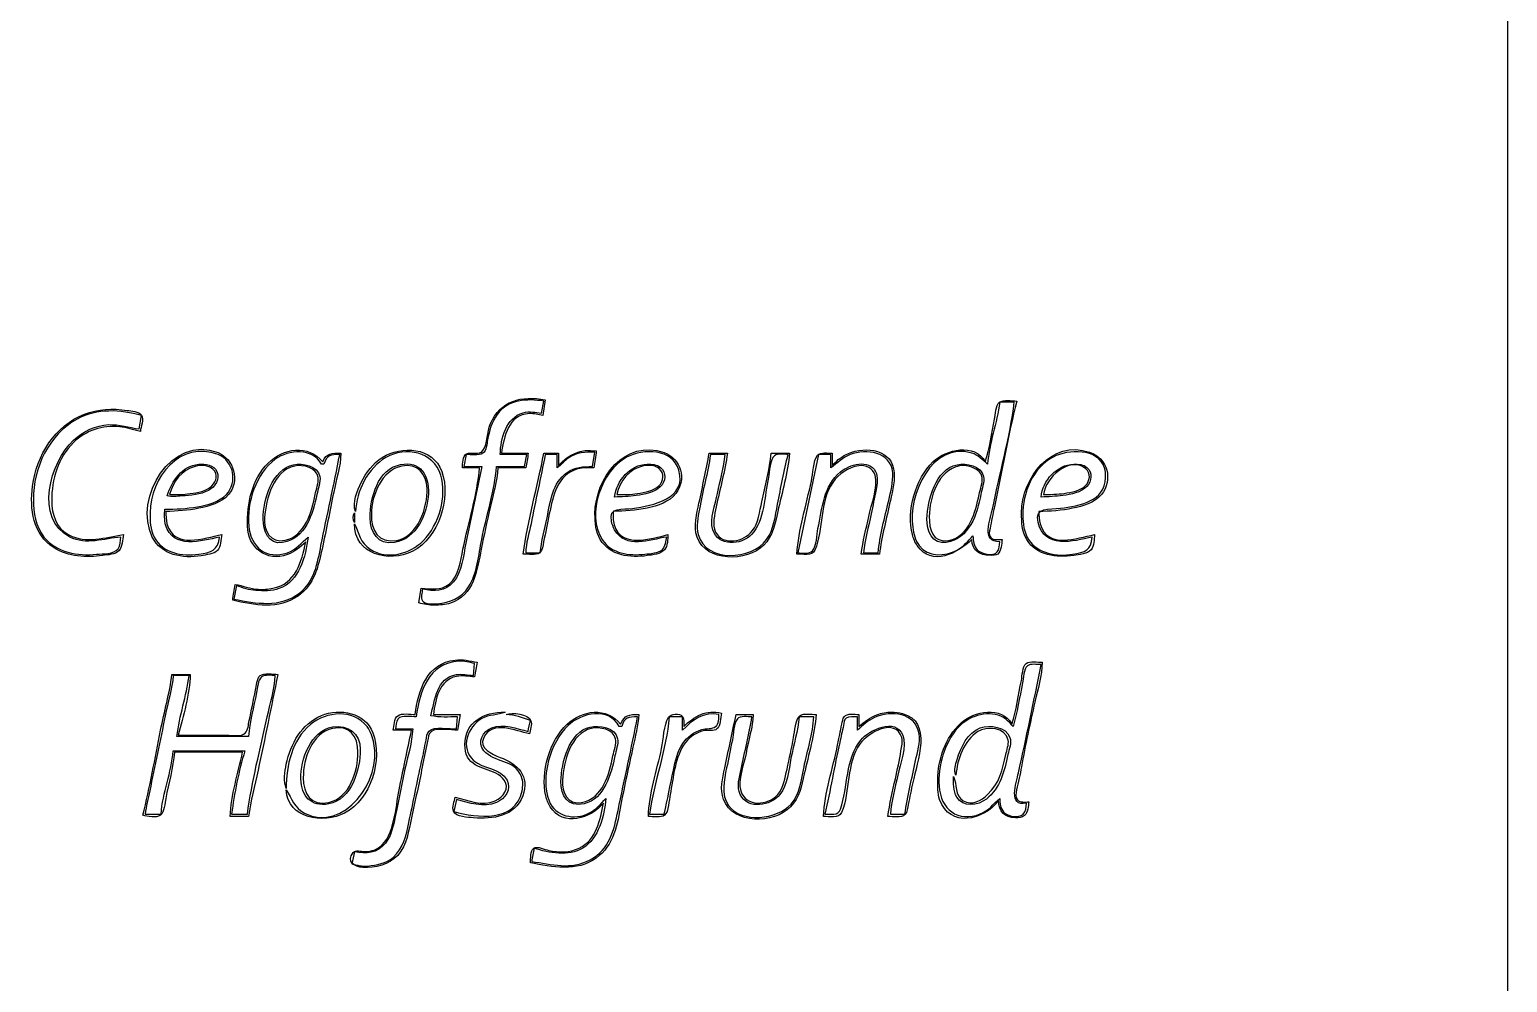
# Model space of a CAD drawing. Header units: millimetres. Extents: x -440 to 440, y -260 to 260.
# Drawn here: x 279.2 to 440, y -103.8 to 0 of the extents above; entities that cross this region are included whole.
import ezdxf

# ---------------------------------------------------------------- set-up
doc = ezdxf.new("R2010")
doc.units = ezdxf.units.MM
doc.layers.get('0').update_dxf_attribs({"linetype": 'CONTINUOUS'})

msp = doc.modelspace()

# ---------------------------------------------------------------- linework, layer by layer
for p, q in [((440, 260), (440, -260)), ((334.87, -41.77), (335.13, -40.45)), ((335.27, -40.31), (335, -42.03)), ((386.33, -40.58), (384.74, -40.58)), ((291.08, -43.49), (291.35, -42.03)), ((326.67, -46.27), (326.4, -47.59)), ((333.28, -46.27), (330.37, -46.27)), ((330.5, -46.13), (333.41, -46.13)), ((333.02, -47.59), (333.28, -46.27)), ((335.13, -46.13), (336.72, -46.13)), ((336.59, -46.27), (335.27, -46.27)), ((336.59, -47.72), (336.59, -46.27)), ((336.72, -46.13), (336.72, -47.46)), ((340.43, -47.59), (340.69, -46)), ((353.13, -46.13), (355.11, -46.13)), ((354.85, -46.27), (353.26, -46.27)), ((359.87, -46.13), (361.86, -46.13)), ((365.03, -46.27), (362.78, -56.98)), ((366.36, -46.27), (365.03, -46.27)), ((366.36, -47.72), (366.36, -46.27)), ((366.49, -46.13), (366.49, -47.46)), ((311.19, -47.33), (310.92, -47.33)), ((328.12, -47.72), (326.27, -47.72)), ((326.4, -47.59), (328.39, -47.59)), ((329.97, -47.59), (333.02, -47.59)), ((333.15, -47.72), (330.11, -47.72)), ((314.5, -52.62), (314.5, -53.68)), ((333.15, -56.98), (334.74, -56.98)), ((371.65, -57.11), (369.66, -57.11)), ((369.93, -56.98), (371.51, -56.98)), ((301.66, -60.55), (301.4, -62.01)), ((321.51, -62.41), (321.77, -60.82)), ((327.46, -70.34), (327.59, -69.02)), ((294.65, -70.21), (296.64, -70.21)), ((296.51, -70.34), (294.79, -70.34)), ((323.1, -74.58), (326.01, -74.58)), ((325.61, -76.16), (325.74, -74.84)), ((326.01, -74.58), (325.74, -76.3)), ((350.22, -74.84), (348.76, -74.84)), ((350.22, -76.3), (350.22, -74.84)), ((356.04, -74.58), (357.89, -74.58)), ((364.5, -74.84), (362.92, -74.84)), ((369.27, -76.3), (369.27, -74.84)), ((369.4, -74.58), (369.4, -75.9)), ((302.99, -76.96), (295.18, -76.96)), ((295.31, -76.83), (300.61, -76.83)), ((320.71, -76.3), (318.73, -76.3)), ((318.99, -76.16), (320.85, -76.16)), ((343.6, -75.9), (343.34, -75.9)), ((294.79, -78.55), (302.59, -78.55)), ((302.33, -78.68), (294.92, -78.68)), ((325.61, -83.84), (325.34, -85.16)), ((291.74, -85.43), (293.46, -85.43)), ((302.99, -85.69), (301, -85.69)), ((301.14, -85.43), (302.86, -85.43)), ((346.64, -85.43), (348.23, -85.43)), ((372.84, -85.43), (374.42, -85.43)), ((314.5, -89.53), (314.23, -90.85))]:
    msp.add_line(p, q)
for points in [[(329.3, -42.96), (330.39, -40.37), (332.73, -39.84), (335.27, -40.31)], [(335.13, -40.45), (333.24, -40.21), (331.31, -40.2), (330.06, -41.9)], [(291.35, -42.03), (289.04, -41.38), (286.51, -41.23), (284.33, -42.42)], [(285.13, -41.89), (286.58, -41.33), (288.22, -41.22), (289.76, -41.47)], [(289.76, -41.47), (290.21, -41.55), (291.05, -41.58), (291.34, -41.99)], [(330.37, -46.27), (330.45, -44.53), (330.98, -42.27), (332.89, -41.72)], [(333.55, -41.82), (331.2, -41.96), (330.86, -44.27), (330.5, -46.13)], [(332.89, -41.72), (333.53, -41.53), (334.22, -41.69), (334.87, -41.77)], [(335, -42.03), (334.53, -41.94), (334.03, -41.79), (333.55, -41.82)], [(384.74, -40.58), (384.44, -42.84), (383.6, -45.04), (383.42, -47.33)], [(383.98, -52.09), (384.75, -48.28), (385.83, -44.43), (386.33, -40.58)], [(386.6, -40.45), (385.62, -44.23), (384.99, -48.13), (384.17, -51.96)], [(384.19, -42.43), (384.28, -41.95), (384.3, -40.91), (384.71, -40.58)], [(384.71, -40.58), (385.12, -40.26), (386.1, -40.45), (386.6, -40.45)], [(279.48, -49.71), (279.91, -46.37), (281.91, -43.12), (285.13, -41.89)], [(284.33, -42.42), (281.23, -44.11), (279.57, -47.72), (279.57, -51.16)], [(283.94, -44.72), (284.99, -43.77), (286.33, -43.06), (287.77, -43.02)], [(288.96, -43.25), (287.07, -43.06), (285.32, -43.62), (283.94, -44.96)], [(287.77, -43.02), (288.91, -42.99), (289.97, -43.33), (291.08, -43.49)], [(291.21, -43.75), (290.46, -43.6), (289.73, -43.32), (288.96, -43.25)], [(291.34, -41.99), (291.64, -42.41), (291.25, -43.28), (291.21, -43.75)], [(328.5, -45.83), (329.02, -45.09), (328.94, -43.81), (329.3, -42.96)], [(330.06, -41.9), (329.45, -42.72), (329.19, -43.7), (329, -44.68)], [(383.16, -47.06), (383.66, -45.59), (383.88, -43.96), (384.19, -42.43)], [(283.54, -55.26), (279.65, -53.3), (281.38, -47.05), (283.94, -44.72)], [(283.94, -44.96), (282.25, -46.61), (281.56, -48.99), (281.56, -51.29)], [(292.51, -55.26), (290.43, -50.99), (294.61, -44.03), (299.68, -46.07)], [(299.68, -46.28), (295.54, -44.66), (292.27, -48.83), (292.27, -52.62)], [(329, -44.68), (328.91, -45.12), (328.89, -45.86), (328.48, -46.13)], [(340.69, -52.75), (340.69, -48.84), (343.95, -44.54), (348.23, -46.07)], [(381.7, -46.11), (377.37, -44.8), (374.73, -50.73), (375.28, -54.2)], [(377.47, -47.07), (378.88, -45.72), (382.02, -44.97), (383.16, -47.06)], [(387.12, -52.62), (387.13, -48.83), (390.37, -44.6), (394.53, -46.02)], [(299.68, -46.07), (301.4, -46.76), (302.05, -49.17), (300.82, -50.62)], [(300.58, -50.62), (301.81, -49.3), (301.38, -46.95), (299.68, -46.28)], [(305.12, -47.21), (306.73, -45.59), (309.51, -45.13), (311.06, -47.06)], [(310.92, -47.33), (309.97, -45.51), (307.35, -45.73), (305.9, -46.79)], [(310.87, -56.19), (311.53, -52.88), (312.27, -49.58), (312.91, -46.27)], [(311.06, -47.06), (311.48, -46.06), (312.05, -46.13), (313.04, -46.13)], [(312.91, -46.27), (311.95, -46.27), (311.48, -46.32), (311.19, -47.33)], [(313.04, -46.13), (313.01, -47.56), (312.52, -48.98), (312.25, -50.37)], [(317.94, -46.6), (315.97, -47.74), (314.72, -50.26), (314.63, -52.48)], [(315.26, -49.31), (315.79, -48.23), (316.5, -47.24), (317.54, -46.59)], [(317.54, -46.59), (319.67, -45.27), (323.03, -45.44), (324.01, -48.12)], [(323.9, -48.52), (323.15, -45.96), (320.06, -45.37), (317.94, -46.6)], [(326.27, -47.72), (326.29, -47.29), (326.27, -46.44), (326.72, -46.21)], [(328.48, -46.13), (328.03, -46.43), (327.18, -46.27), (326.67, -46.27)], [(326.72, -46.21), (327.26, -45.94), (328.09, -46.41), (328.5, -45.83)], [(332.89, -57.11), (333.36, -53.43), (334.43, -49.78), (335.13, -46.13)], [(333.41, -46.13), (333.39, -46.68), (333.26, -47.19), (333.15, -47.72)], [(335.27, -46.27), (334.79, -48.79), (334.21, -51.29), (333.73, -53.81)], [(336.72, -47.46), (337.88, -46.19), (339.13, -45.66), (340.82, -45.87)], [(340.69, -46), (339.62, -46), (338.7, -46.03), (337.78, -46.67)], [(344.13, -46.57), (341.41, -48.04), (339.71, -52.77), (341.48, -55.53)], [(340.82, -45.87), (340.8, -46.5), (340.64, -47.1), (340.56, -47.72)], [(349.83, -47.99), (349.17, -45.61), (345.92, -45.61), (344.13, -46.57)], [(348.23, -46.07), (350.02, -46.72), (350.69, -48.99), (349.5, -50.5)], [(352.01, -51.56), (352.41, -49.76), (352.77, -47.95), (353.13, -46.13)], [(353.26, -46.27), (352.99, -48.27), (352.4, -50.23), (352.06, -52.22)], [(355.11, -46.13), (354.82, -48.09), (354.28, -50.02), (353.89, -51.96)], [(354.03, -50.5), (354.3, -49.11), (354.73, -47.68), (354.85, -46.27)], [(358.84, -51.43), (359.19, -49.69), (359.73, -47.9), (359.87, -46.13)], [(360.23, -46.4), (359.73, -46.79), (359.67, -48.19), (359.56, -48.78)], [(361.72, -46.27), (361.31, -46.27), (360.58, -46.13), (360.23, -46.4)], [(360.57, -51.69), (360.91, -49.88), (361.26, -48.05), (361.72, -46.27)], [(361.86, -46.13), (361.69, -48.24), (361.04, -50.42), (360.59, -52.48)], [(364.25, -49.18), (364.42, -48.41), (364.41, -46.96), (364.92, -46.35)], [(364.92, -46.35), (365.23, -45.98), (366.06, -46.13), (366.49, -46.13)], [(368.47, -46.28), (367.64, -46.6), (367.06, -47.21), (366.36, -47.72)], [(366.49, -47.46), (366.94, -47.02), (367.38, -46.61), (367.94, -46.31)], [(367.94, -46.31), (369.65, -45.4), (372.77, -45.48), (373.19, -47.85)], [(373.09, -48.25), (372.91, -45.97), (370.22, -45.6), (368.47, -46.28)], [(383.42, -47.33), (382.86, -46.88), (382.42, -46.32), (381.7, -46.11)], [(390.56, -46.55), (388.3, -47.76), (387.25, -50.41), (387.26, -52.88)], [(394.11, -47.82), (392.3, -46.35), (389.69, -48.86), (389.51, -50.63)], [(396.16, -47.72), (395.43, -45.57), (392.19, -45.68), (390.56, -46.55)], [(394.53, -46.02), (396.46, -46.67), (397.12, -49.05), (395.81, -50.63)], [(294.12, -50.76), (294.66, -49.18), (295.72, -47.49), (297.56, -47.34)], [(297.17, -47.56), (295.71, -47.94), (294.77, -49.24), (294.39, -50.63)], [(299.12, -47.89), (298.62, -47.42), (297.8, -47.39), (297.17, -47.56)], [(297.56, -47.34), (298.29, -47.28), (299.21, -47.37), (299.55, -48.13)], [(299.55, -48.13), (299.91, -48.96), (299.34, -49.79), (298.62, -50.18)], [(299, -49.68), (299.52, -49.17), (299.69, -48.43), (299.12, -47.89)], [(305.9, -46.79), (303.78, -48.32), (302.76, -51.53), (303.01, -54.07)], [(302.86, -54.07), (302.8, -51.66), (303.34, -48.99), (305.12, -47.21)], [(304.58, -53.28), (304.56, -51.22), (305.57, -47.88), (307.88, -47.38)], [(308.01, -47.53), (305.68, -48.06), (304.88, -51.07), (304.73, -53.15)], [(307.88, -47.38), (308.84, -47.17), (310.53, -47.48), (310.74, -48.65)], [(310.56, -48.78), (310.46, -47.71), (308.88, -47.33), (308.01, -47.53)], [(316.22, -53.15), (316.22, -51), (317.02, -47.85), (319.52, -47.37)], [(319.66, -47.53), (317.45, -48), (316.37, -50.71), (316.35, -52.75)], [(319.52, -47.37), (321.7, -46.95), (322.65, -48.55), (322.56, -50.5)], [(322.42, -49.97), (322.35, -48.39), (321.35, -47.16), (319.66, -47.53)], [(324.01, -48.12), (325.08, -51.03), (323.66, -55.38), (320.85, -56.8)], [(326.32, -56.59), (326.91, -53.68), (327.89, -50.67), (328.12, -47.72)], [(328.39, -47.59), (327.81, -50.37), (327.21, -53.14), (326.64, -55.92)], [(328.36, -55.53), (328.88, -52.93), (329.76, -50.23), (329.97, -47.59)], [(330.11, -47.72), (330.04, -49.16), (329.58, -50.69), (329.27, -52.09)], [(335.47, -53.15), (335.86, -51.37), (336.04, -49.37), (337.65, -48.22)], [(338.84, -47.83), (336.59, -48.47), (336.12, -50.76), (335.72, -52.75)], [(337.78, -46.67), (337.34, -46.98), (337, -47.39), (336.59, -47.72)], [(337.65, -48.22), (338.52, -47.6), (339.4, -47.59), (340.43, -47.59)], [(340.56, -47.72), (339.99, -47.72), (339.39, -47.67), (338.84, -47.83)], [(342.81, -50.9), (343.07, -49.12), (344.49, -47.37), (346.38, -47.33)], [(345.98, -47.52), (344.49, -47.8), (343.33, -49.17), (343.07, -50.63)], [(344.79, -52.14), (346.99, -51.83), (350.69, -51.1), (349.83, -47.99)], [(347.67, -47.81), (347.21, -47.42), (346.54, -47.41), (345.98, -47.52)], [(346.38, -47.33), (346.89, -47.32), (347.4, -47.35), (347.82, -47.68)], [(347.67, -49.66), (348.18, -49.16), (348.25, -48.29), (347.67, -47.81)], [(347.82, -47.68), (348.51, -48.22), (348.39, -49.21), (347.8, -49.8)], [(364.96, -54.34), (365.39, -52.17), (365.59, -49.66), (367.41, -48.16)], [(369.4, -47.5), (368.24, -47.64), (367.24, -48.38), (366.57, -49.31)], [(367.41, -48.16), (368.37, -47.37), (370.46, -46.72), (371.23, -48.12)], [(371.17, -48.52), (370.95, -47.75), (370.15, -47.41), (369.4, -47.5)], [(371.23, -48.12), (371.53, -48.68), (371.41, -49.51), (371.29, -50.1)], [(372.66, -51.29), (372.88, -50.33), (373.17, -49.24), (373.09, -48.25)], [(373.19, -47.85), (373.4, -49), (373.08, -50.18), (372.84, -51.29)], [(375.24, -55), (374.55, -52.45), (375.59, -48.89), (377.47, -47.07)], [(376.82, -53.28), (376.91, -51.21), (377.73, -47.9), (380.11, -47.38)], [(380.38, -47.52), (378.05, -47.95), (377.08, -50.94), (377.07, -53.01)], [(380.11, -47.38), (381.08, -47.17), (382.74, -47.5), (382.98, -48.65)], [(382.83, -48.78), (382.67, -47.76), (381.24, -47.36), (380.38, -47.52)], [(389.24, -50.9), (389.42, -49.11), (390.96, -47.37), (392.81, -47.33)], [(392.81, -47.33), (393.31, -47.32), (393.84, -47.34), (394.24, -47.68)], [(394.08, -49.65), (394.57, -49.16), (394.69, -48.29), (394.11, -47.82)], [(394.24, -47.68), (394.85, -48.19), (394.77, -49.24), (394.22, -49.77)], [(396.25, -48.78), (396.26, -48.43), (396.27, -48.06), (396.16, -47.72)], [(281.82, -56.44), (279.52, -54.98), (279.15, -52.22), (279.48, -49.71)], [(296.64, -50.53), (297.46, -50.4), (298.37, -50.29), (299, -49.68)], [(310.24, -50.63), (310.35, -50.06), (310.62, -49.36), (310.56, -48.78)], [(310.74, -48.65), (310.85, -49.25), (310.54, -50.04), (310.42, -50.63)], [(314.63, -52.48), (314.23, -51.54), (314.83, -50.17), (315.26, -49.31)], [(322.01, -55.64), (323.74, -53.91), (324.59, -50.86), (323.9, -48.52)], [(347.8, -49.8), (347.16, -50.44), (346.05, -50.61), (345.19, -50.73)], [(345.32, -50.53), (346.11, -50.4), (347.07, -50.25), (347.67, -49.66)], [(359.56, -48.78), (359.17, -50.67), (359.11, -53.52), (357.73, -54.98)], [(362.65, -57.11), (362.86, -54.49), (363.68, -51.75), (364.25, -49.18)], [(366.57, -49.31), (365.08, -51.4), (365.59, -54.41), (364.62, -56.7)], [(370.48, -53.01), (370.76, -51.73), (371.55, -49.81), (371.17, -48.52)], [(382.5, -50.63), (382.61, -50.07), (382.91, -49.36), (382.83, -48.78)], [(382.98, -48.65), (383.1, -49.26), (382.79, -50.03), (382.68, -50.63)], [(391.36, -52.12), (393.42, -51.83), (396.22, -51.41), (396.25, -48.78)], [(394.22, -49.77), (393.58, -50.39), (392.49, -50.66), (391.62, -50.74)], [(391.76, -50.5), (392.54, -50.39), (393.5, -50.25), (394.08, -49.65)], [(279.57, -51.16), (279.57, -52.63), (279.78, -54.07), (280.72, -55.26)], [(281.56, -51.29), (281.56, -52.78), (282.01, -54.25), (283.41, -55.01)], [(295.71, -50.78), (295.14, -50.82), (294.68, -50.93), (294.12, -50.76)], [(294.39, -50.63), (295.14, -50.63), (295.89, -50.65), (296.64, -50.53)], [(298.62, -50.18), (297.71, -50.68), (296.71, -50.71), (295.71, -50.78)], [(297.43, -51.97), (298.51, -51.78), (299.8, -51.44), (300.58, -50.62)], [(300.82, -50.62), (300.05, -51.53), (298.69, -51.9), (297.56, -52.13)], [(310.42, -50.63), (310, -52.73), (309.17, -55.46), (306.69, -55.86)], [(306.96, -55.61), (309.16, -55.13), (309.86, -52.51), (310.24, -50.63)], [(312.25, -50.37), (311.84, -52.44), (311.43, -54.52), (310.98, -56.59)], [(322.56, -50.5), (322.46, -52.73), (321.28, -55.44), (318.86, -55.86)], [(319.13, -55.62), (321.39, -55.21), (322.51, -52), (322.42, -49.97)], [(345.19, -50.73), (344.41, -50.83), (343.59, -50.9), (342.81, -50.9)], [(343.07, -50.63), (343.83, -50.63), (344.57, -50.65), (345.32, -50.53)], [(349.5, -50.5), (348.75, -51.46), (347.54, -51.88), (346.38, -52.11)], [(353.52, -54.47), (353.15, -53.24), (353.78, -51.71), (354.03, -50.5)], [(357.81, -54.6), (358.47, -53.73), (358.63, -52.47), (358.84, -51.43)], [(371.29, -50.1), (371.12, -50.99), (370.92, -51.86), (370.75, -52.75)], [(371.51, -56.98), (371.67, -55.1), (372.24, -53.14), (372.66, -51.29)], [(372.84, -51.29), (372.43, -53.21), (371.9, -55.17), (371.65, -57.11)], [(382.68, -50.63), (382.3, -52.77), (381.41, -55.47), (378.92, -55.86)], [(379.19, -55.62), (381.43, -55.22), (382.11, -52.5), (382.5, -50.63)], [(391.62, -50.74), (390.84, -50.82), (390.03, -50.9), (389.24, -50.9)], [(389.51, -50.63), (390.27, -50.63), (391, -50.61), (391.76, -50.5)], [(395.81, -50.63), (395.05, -51.54), (393.8, -51.9), (392.68, -52.13)], [(292.27, -52.62), (292.27, -53.55), (292.26, -54.41), (292.71, -55.26)], [(293.96, -53.94), (293.8, -53.39), (293.86, -52.79), (293.86, -52.22)], [(293.86, -52.22), (295.07, -52.22), (296.24, -52.17), (297.43, -51.97)], [(297.56, -52.13), (296.41, -52.37), (295.16, -52.43), (293.99, -52.48)], [(293.99, -52.48), (293.99, -52.93), (293.99, -53.37), (294.11, -53.81)], [(314.5, -53.68), (314.34, -53.31), (314.34, -52.98), (314.5, -52.62)], [(316.35, -52.75), (316.33, -54.56), (317.08, -55.98), (319.13, -55.62)], [(329.27, -52.09), (328.93, -53.58), (328.61, -55.08), (328.31, -56.59)], [(335.72, -52.75), (335.52, -53.77), (335.31, -54.78), (335.09, -55.79)], [(341.27, -55.53), (340.76, -54.66), (340.69, -53.72), (340.69, -52.75)], [(342.48, -53.54), (342.13, -51.9), (343.71, -52.3), (344.79, -52.14)], [(342.67, -52.48), (342.67, -52.97), (342.64, -53.47), (342.78, -53.94)], [(346.38, -52.11), (345.19, -52.35), (343.89, -52.43), (342.67, -52.48)], [(351.8, -55.26), (351.4, -54.11), (351.76, -52.7), (352.01, -51.56)], [(352.06, -52.22), (351.9, -53.15), (351.67, -54.06), (351.93, -55)], [(353.89, -51.96), (353.73, -52.78), (353.4, -53.94), (353.81, -54.73)], [(360.59, -52.48), (360.31, -53.78), (360.03, -55.18), (359.05, -56.16)], [(359.37, -55.53), (360.14, -54.44), (360.33, -52.97), (360.57, -51.69)], [(369.66, -57.11), (369.85, -55.75), (370.2, -54.37), (370.48, -53.01)], [(370.75, -52.75), (370.48, -54.15), (370.04, -55.55), (369.93, -56.98)], [(377.07, -53.01), (377.06, -54.43), (377.4, -55.93), (379.19, -55.62)], [(384.74, -55.79), (382.65, -55.77), (383.71, -53.41), (383.98, -52.09)], [(384.17, -51.96), (384, -52.75), (383.84, -53.54), (383.69, -54.34)], [(387.68, -55.53), (387.14, -54.64), (387.12, -53.62), (387.12, -52.62)], [(387.26, -52.88), (387.26, -53.77), (387.37, -54.77), (387.88, -55.53)], [(388.93, -53.68), (388.52, -51.89), (390.15, -52.3), (391.36, -52.12)], [(392.68, -52.13), (391.51, -52.37), (390.17, -52.46), (388.98, -52.48)], [(388.98, -52.48), (388.99, -52.93), (389.02, -53.37), (389.15, -53.81)], [(299.81, -55.26), (297.89, -55.7), (294.74, -56.61), (293.96, -53.94)], [(294.11, -53.81), (294.91, -56.68), (298.13, -55.33), (300.08, -55)], [(307.22, -57.17), (304.94, -57.99), (302.92, -56.43), (302.86, -54.07)], [(303.01, -54.07), (303.23, -56.37), (304.93, -57.76), (307.22, -56.97)], [(306.69, -55.86), (305.1, -56.12), (304.58, -54.56), (304.58, -53.28)], [(304.73, -53.15), (304.63, -54.57), (305.35, -55.96), (306.96, -55.61)], [(314.5, -53.81), (315.06, -54.86), (315.1, -55.87), (316.22, -56.59)], [(320.85, -56.8), (318.25, -58.11), (314.52, -57.16), (314.5, -53.81)], [(318.86, -55.86), (317.05, -56.18), (316.22, -54.72), (316.22, -53.15)], [(333.73, -53.81), (333.53, -54.86), (333.17, -55.9), (333.15, -56.98)], [(334.74, -56.98), (334.84, -55.7), (335.2, -54.4), (335.47, -53.15)], [(342.82, -54.47), (342.66, -54.19), (342.55, -53.86), (342.48, -53.54)], [(342.78, -53.94), (343.61, -56.57), (346.8, -55.42), (348.63, -55)], [(348.5, -55.26), (346.61, -55.54), (344.08, -56.63), (342.82, -54.47)], [(357.73, -54.98), (356.6, -56.18), (354.07, -56.32), (353.52, -54.47)], [(353.81, -54.73), (354.6, -56.27), (356.95, -55.74), (357.81, -54.6)], [(364.37, -56.77), (364.82, -56.25), (364.83, -54.99), (364.96, -54.34)], [(375.28, -54.2), (375.38, -54.89), (375.54, -55.62), (375.96, -56.18)], [(378.92, -55.86), (377.43, -56.09), (376.76, -54.54), (376.82, -53.28)], [(383.69, -54.34), (383.62, -54.65), (383.52, -55.05), (383.77, -55.32)], [(394.8, -55.26), (392.74, -55.73), (389.6, -56.57), (388.93, -53.68)], [(389.15, -53.81), (389.97, -56.66), (393.09, -55.34), (395.06, -55)], [(280.72, -55.26), (282.06, -56.96), (284.43, -57.33), (286.45, -57.14)], [(283.41, -55.01), (285.34, -56.05), (287.37, -55.27), (289.36, -55)], [(289.1, -55.26), (287.27, -55.42), (285.32, -56.16), (283.54, -55.26)], [(288.79, -56.53), (289.02, -56.19), (289.05, -55.66), (289.1, -55.26)], [(289.36, -55), (289.26, -55.52), (289.25, -56.36), (288.87, -56.76)], [(297.83, -57.3), (295.86, -57.65), (293.46, -57.21), (292.51, -55.26)], [(292.71, -55.26), (293.64, -57.02), (295.75, -57.39), (297.56, -57.13)], [(297.56, -57.13), (298.89, -56.95), (299.7, -56.72), (299.81, -55.26)], [(300.08, -55), (299.98, -55.49), (299.98, -56.36), (299.6, -56.72)], [(305.63, -60.84), (308.15, -60.34), (308.75, -57.98), (309.21, -55.79)], [(309.47, -55.26), (309.18, -57.38), (308.55, -60.07), (306.29, -60.88)], [(307.22, -56.97), (308.17, -56.64), (308.74, -55.89), (309.47, -55.26)], [(309.21, -55.79), (308.62, -56.37), (308.01, -56.89), (307.22, -57.17)], [(308.54, -61.36), (310.16, -60.14), (310.5, -58.05), (310.87, -56.19)], [(316.22, -56.59), (318.07, -57.79), (320.53, -57.12), (322.01, -55.64)], [(326.64, -55.92), (326.36, -57.3), (326.22, -59.03), (325.29, -60.15)], [(326.94, -60.69), (327.88, -59.21), (328.02, -57.21), (328.36, -55.53)], [(335.09, -55.79), (335.01, -56.17), (335.01, -56.73), (334.67, -56.98)], [(346.38, -57.28), (344.54, -57.55), (342.3, -57.3), (341.27, -55.53)], [(341.48, -55.53), (342.5, -57.11), (344.42, -57.31), (346.11, -57.12)], [(348.03, -56.61), (348.38, -56.29), (348.39, -55.69), (348.5, -55.26)], [(348.63, -55), (348.62, -55.52), (348.61, -56.23), (348.25, -56.65)], [(359.05, -56.16), (357.24, -57.98), (352.76, -58.01), (351.8, -55.26)], [(351.93, -55), (352.76, -58.09), (357.78, -57.76), (359.37, -55.53)], [(375.76, -56.19), (375.52, -55.83), (375.35, -55.42), (375.24, -55)], [(381.7, -55.53), (380.21, -57.01), (377.35, -58.53), (375.76, -56.19)], [(375.96, -56.18), (376.95, -57.49), (378.82, -57.39), (380.11, -56.67)], [(380.11, -56.67), (380.81, -56.29), (381.29, -55.7), (381.83, -55.13)], [(383.69, -57.25), (382.51, -57.25), (381.76, -56.75), (381.7, -55.53)], [(381.83, -55.13), (381.86, -55.65), (381.9, -56.27), (382.29, -56.66)], [(383.77, -55.32), (384.06, -55.62), (384.63, -55.53), (385.01, -55.53)], [(384.48, -56.88), (384.72, -56.61), (384.72, -56.13), (384.74, -55.79)], [(385.01, -55.53), (384.95, -55.96), (384.91, -56.82), (384.53, -57.11)], [(392.81, -57.26), (390.94, -57.53), (388.76, -57.31), (387.68, -55.53)], [(387.88, -55.53), (388.93, -57.08), (390.96, -57.41), (392.68, -57.13)], [(392.68, -57.13), (394.01, -56.91), (394.73, -56.73), (394.8, -55.26)], [(395.06, -55), (395.02, -55.5), (395.02, -56.25), (394.68, -56.65)], [(287.11, -57.26), (285.33, -57.51), (283.39, -57.44), (281.82, -56.44)], [(286.45, -57.14), (287.12, -57.07), (288.36, -57.17), (288.79, -56.53)], [(288.87, -56.76), (288.47, -57.18), (287.65, -57.19), (287.11, -57.26)], [(299.6, -56.72), (299.19, -57.12), (298.37, -57.2), (297.83, -57.3)], [(310.98, -56.59), (310.56, -58.52), (310.13, -60.43), (308.41, -61.66)], [(324.81, -60.38), (325.87, -59.48), (326.06, -57.87), (326.32, -56.59)], [(328.31, -56.59), (327.86, -58.83), (327.52, -61.66), (324.95, -62.46)], [(334.67, -56.98), (334.25, -57.28), (333.38, -57.11), (332.89, -57.11)], [(346.11, -57.12), (346.7, -57.06), (347.57, -57.02), (348.03, -56.61)], [(348.25, -56.65), (347.84, -57.13), (346.96, -57.2), (346.38, -57.28)], [(364.62, -56.7), (364.34, -57.35), (363.23, -57.11), (362.65, -57.11)], [(362.78, -56.98), (363.22, -56.98), (364.05, -57.14), (364.37, -56.77)], [(382.29, -56.66), (382.71, -57.09), (384.02, -57.41), (384.48, -56.88)], [(384.53, -57.11), (384.31, -57.28), (383.95, -57.25), (383.69, -57.25)], [(394.68, -56.65), (394.29, -57.12), (393.38, -57.18), (392.81, -57.26)], [(301.27, -62.14), (301.29, -61.56), (301.42, -61), (301.53, -60.42)], [(301.53, -60.42), (302.38, -60.55), (303.17, -60.91), (304.05, -60.95)], [(303.78, -61.08), (303.05, -61.05), (302.36, -60.78), (301.66, -60.55)], [(306.29, -60.88), (305.51, -61.16), (304.6, -61.12), (303.78, -61.08)], [(304.05, -60.95), (304.58, -60.97), (305.11, -60.95), (305.63, -60.84)], [(321.91, -60.95), (321.88, -61.31), (321.68, -61.88), (321.91, -62.2)], [(321.77, -60.82), (322.85, -60.9), (323.91, -61.14), (324.81, -60.38)], [(325.29, -60.15), (324.42, -61.21), (323.14, -61.18), (321.91, -60.95)], [(323.49, -62.52), (324.9, -62.39), (326.15, -61.93), (326.94, -60.69)], [(308.41, -61.66), (306.28, -63.19), (303.62, -62.68), (301.27, -62.14)], [(301.4, -62.01), (303.82, -62.51), (306.39, -62.98), (308.54, -61.36)], [(323.23, -62.67), (322.62, -62.67), (322.08, -62.62), (321.51, -62.41)], [(321.91, -62.2), (322.2, -62.59), (323.06, -62.56), (323.49, -62.52)], [(324.95, -62.46), (324.4, -62.63), (323.8, -62.67), (323.23, -62.67)], [(321.11, -74.58), (321.45, -71.96), (322.42, -68.97), (325.48, -68.65)], [(325.87, -68.78), (322.56, -69.03), (321.61, -72), (321.24, -74.84)], [(325.48, -68.65), (326.28, -68.56), (327.08, -68.74), (327.86, -68.89)], [(327.59, -69.02), (327.03, -68.91), (326.45, -68.74), (325.87, -68.78)], [(327.86, -68.89), (327.76, -69.42), (327.64, -69.94), (327.59, -70.48)], [(386.78, -80.93), (387.64, -77.01), (388.48, -73.09), (389.24, -69.15)], [(387.1, -70.87), (387.2, -70.39), (387.2, -69.35), (387.62, -69.02)], [(387.62, -69.02), (388.01, -68.72), (388.91, -68.89), (389.37, -68.89)], [(389.24, -69.15), (388.83, -69.15), (388.1, -69.02), (387.75, -69.29)], [(389.37, -68.89), (389.34, -70.34), (388.88, -71.84), (388.56, -73.25)], [(293.41, -76.3), (293.82, -74.28), (294.39, -72.25), (294.65, -70.21)], [(294.79, -70.34), (294.67, -71.81), (294.21, -73.27), (293.92, -74.71)], [(295.18, -76.96), (295.47, -74.73), (296.22, -72.57), (296.51, -70.34)], [(296.64, -70.21), (296.59, -72.34), (295.89, -74.78), (295.31, -76.83)], [(303.75, -71.93), (303.85, -71.49), (303.85, -70.64), (304.25, -70.35)], [(304.41, -70.48), (304, -70.8), (303.95, -71.73), (303.86, -72.2)], [(306.16, -70.21), (305.49, -73.7), (304.75, -77.19), (304.02, -80.66)], [(304.25, -70.35), (304.69, -70.03), (305.65, -70.21), (306.16, -70.21)], [(305.9, -70.34), (305.48, -70.34), (304.76, -70.21), (304.41, -70.48)], [(305.03, -74.84), (305.35, -73.37), (305.78, -71.85), (305.9, -70.34)], [(322.83, -74.71), (323.26, -73.03), (323.45, -70.57), (325.61, -70.24)], [(325.61, -70.43), (323.71, -70.86), (323.32, -72.93), (323.1, -74.58)], [(325.61, -70.24), (326.23, -70.15), (326.85, -70.27), (327.46, -70.34)], [(327.59, -70.48), (326.93, -70.47), (326.26, -70.29), (325.61, -70.43)], [(387.75, -69.29), (387.35, -69.61), (387.3, -70.66), (387.21, -71.14)], [(303.86, -72.2), (303.57, -73.77), (303.06, -75.36), (302.99, -76.96)], [(303.06, -75.24), (303.3, -74.14), (303.52, -73.03), (303.75, -71.93)], [(386.07, -75.64), (386.58, -74.13), (386.77, -72.43), (387.1, -70.87)], [(387.21, -71.14), (386.91, -72.72), (386.64, -74.35), (386.2, -75.9)], [(315.88, -75.9), (314.36, -73.96), (311.48, -74.23), (309.73, -75.68)], [(310.92, -74.69), (312.91, -73.86), (315.7, -74.37), (316.52, -76.56)], [(337.65, -75.65), (339.3, -74.1), (341.96, -73.71), (343.47, -75.64)], [(343.34, -75.9), (342.21, -73.75), (339.25, -74.37), (337.78, -75.77)], [(350.35, -75.9), (351.45, -74.81), (352.85, -73.97), (354.45, -74.45)], [(380.51, -75.52), (381.93, -74.2), (384.95, -73.59), (386.07, -75.64)], [(388.56, -73.25), (388.05, -75.57), (387.52, -77.93), (387.11, -80.27)], [(293.92, -74.71), (293.37, -77.45), (292.75, -80.17), (292.24, -82.91)], [(302.63, -76.61), (302.94, -76.3), (302.97, -75.65), (303.06, -75.24)], [(302.86, -85.43), (303.33, -81.89), (304.26, -78.33), (305.03, -74.84)], [(307.09, -80), (307.57, -77.78), (308.74, -75.6), (310.92, -74.69)], [(318.73, -76.3), (318.82, -75.85), (318.84, -75.01), (319.22, -74.71)], [(319.26, -75.05), (319.02, -75.33), (319.02, -75.82), (318.99, -76.16)], [(319.22, -74.71), (319.64, -74.39), (320.61, -74.58), (321.11, -74.58)], [(321.24, -74.84), (320.74, -74.84), (319.62, -74.63), (319.26, -75.05)], [(325.74, -74.84), (324.78, -74.84), (323.77, -74.93), (322.83, -74.71)], [(328.39, -75.03), (326.8, -75.9), (325.98, -78.23), (327.47, -79.58)], [(326.54, -77.88), (326.52, -75.36), (328.64, -74.31), (330.9, -74.31)], [(330.9, -74.31), (330.1, -74.66), (329.18, -74.59), (328.39, -75.03)], [(333.55, -76.69), (332.09, -76.36), (329.52, -75.17), (328.58, -77.09)], [(329.45, -76.03), (330.73, -75.56), (332.18, -76.1), (333.41, -76.43)], [(331.03, -74.58), (331.67, -74.31), (333.44, -74.49), (333.72, -75.27)], [(333.68, -75.24), (332.81, -74.9), (331.97, -74.62), (331.03, -74.58)], [(333.41, -76.43), (333.47, -76.02), (333.55, -75.63), (333.68, -75.24)], [(333.72, -75.27), (333.87, -75.68), (333.63, -76.28), (333.55, -76.69)], [(343.2, -85.03), (343.91, -81.63), (344.66, -78.25), (345.32, -74.84)], [(343.47, -75.64), (343.9, -74.6), (344.41, -74.58), (345.45, -74.58)], [(345.32, -74.84), (344.36, -74.84), (343.85, -74.88), (343.6, -75.9)], [(345.45, -74.58), (345.4, -75.78), (345.07, -76.98), (344.82, -78.15)], [(348.76, -74.84), (348.48, -78.41), (347.1, -81.88), (346.64, -85.43)], [(347.94, -78.28), (348.15, -77.27), (348.17, -75.78), (348.7, -74.88)], [(348.7, -74.88), (348.93, -74.49), (349.92, -74.42), (350.21, -74.79)], [(350.21, -74.79), (350.43, -75.06), (350.35, -75.57), (350.35, -75.9)], [(354.18, -74.58), (352.5, -74.27), (351.31, -75.12), (350.22, -76.3)], [(353.82, -75.9), (354.18, -75.62), (354.17, -74.98), (354.18, -74.58)], [(354.45, -74.45), (354.36, -74.91), (354.38, -75.85), (353.97, -76.16)], [(354.82, -80.4), (355.21, -78.45), (355.66, -76.52), (356.04, -74.58)], [(356.19, -75.05), (355.8, -75.54), (355.77, -76.74), (355.64, -77.36)], [(357.76, -74.84), (357.33, -74.84), (356.49, -74.68), (356.19, -75.05)], [(356.59, -80.53), (356.97, -78.64), (357.5, -76.75), (357.76, -74.84)], [(357.89, -74.58), (357.88, -76.01), (357.37, -77.4), (357.13, -78.81)], [(362.92, -74.84), (362.79, -76.35), (362.3, -77.85), (362.02, -79.34)], [(362.31, -77.09), (362.42, -76.5), (362.48, -75.09), (362.99, -74.71)], [(362.99, -74.71), (363.4, -74.41), (364.28, -74.58), (364.77, -74.58)], [(363.44, -80.27), (363.8, -78.5), (364.42, -76.65), (364.5, -74.84)], [(364.77, -74.58), (364.59, -76.73), (363.94, -78.96), (363.46, -81.06)], [(367.56, -75.64), (367.62, -75.37), (367.65, -75.01), (367.83, -74.79)], [(368.02, -74.98), (367.8, -75.15), (367.78, -75.51), (367.73, -75.77)], [(367.83, -74.79), (368.14, -74.42), (368.97, -74.58), (369.4, -74.58)], [(369.27, -74.84), (368.9, -74.84), (368.33, -74.74), (368.02, -74.98)], [(371.12, -74.91), (370.4, -75.23), (369.82, -75.75), (369.27, -76.3)], [(369.4, -75.9), (370, -75.38), (370.63, -74.89), (371.38, -74.61)], [(374.07, -77.09), (373.39, -74.85), (370.35, -76.61), (369.54, -77.75)], [(369.62, -77.36), (370.48, -76.28), (373.42, -74.86), (374.19, -76.83)], [(375.97, -76.69), (375.61, -74.37), (372.91, -74.1), (371.12, -74.91)], [(371.38, -74.61), (371.89, -74.42), (372.43, -74.32), (372.97, -74.32)], [(372.97, -74.32), (373.37, -74.32), (373.77, -74.38), (374.16, -74.48)], [(374.16, -74.48), (377.46, -75.29), (375.77, -79.74), (375.27, -81.99)], [(378, -81.72), (378, -79.46), (378.83, -77.07), (380.51, -75.52)], [(384.88, -74.78), (383.28, -74.09), (381.27, -74.81), (380.17, -76.04)], [(386.2, -75.9), (385.8, -75.46), (385.43, -75.02), (384.88, -74.78)], [(291.48, -85.56), (292.26, -82.52), (292.79, -79.38), (293.41, -76.3)], [(300.61, -76.83), (301.14, -76.83), (302.21, -77.03), (302.63, -76.61)], [(309.73, -75.68), (307.69, -77.38), (307.09, -80.12), (307.09, -82.65)], [(308.68, -81.59), (308.61, -79.48), (309.78, -76.35), (312.12, -75.94)], [(312.12, -76.1), (309.84, -76.63), (308.94, -79.39), (308.94, -81.46)], [(312.12, -75.94), (313.81, -75.65), (315.14, -76.64), (315.15, -78.41)], [(314.89, -78.68), (314.89, -76.98), (313.98, -75.67), (312.12, -76.1)], [(316.52, -76.56), (317.62, -79.5), (316.3, -83.84), (313.44, -85.32)], [(316.63, -77.75), (316.48, -77.09), (316.31, -76.44), (315.88, -75.9)], [(319.37, -82.78), (319.8, -80.62), (320.29, -78.46), (320.71, -76.3)], [(320.85, -76.16), (320.78, -77.62), (320.33, -79.11), (320.01, -80.53)], [(322.3, -77.36), (322.37, -77.04), (322.4, -76.62), (322.64, -76.38)], [(322.89, -76.43), (322.56, -76.66), (322.55, -77.14), (322.48, -77.49)], [(322.64, -76.38), (323.19, -75.85), (324.89, -76.16), (325.61, -76.16)], [(325.74, -76.3), (325.01, -76.3), (323.51, -76.01), (322.89, -76.43)], [(328.58, -78.52), (327.83, -77.62), (328.47, -76.38), (329.45, -76.03)], [(328.58, -77.09), (328.01, -78.27), (329.52, -78.93), (330.37, -79.25)], [(337.78, -75.77), (335.81, -77.66), (334.73, -81.36), (335.69, -83.97)], [(335.34, -83.44), (334.76, -80.88), (335.75, -77.44), (337.65, -75.65)], [(336.99, -81.85), (337.01, -79.86), (337.89, -76.46), (340.16, -75.95)], [(340.29, -76.1), (338.03, -76.64), (337.28, -79.74), (337.14, -81.72)], [(340.16, -75.95), (341.15, -75.73), (342.93, -76.01), (343.15, -77.22)], [(342.93, -77.22), (342.71, -76.17), (341.17, -75.9), (340.29, -76.1)], [(350.24, -77.75), (350.75, -77.02), (351.48, -76.48), (352.33, -76.22)], [(352.6, -76.34), (351.8, -76.48), (351.05, -76.99), (350.55, -77.62)], [(352.33, -76.22), (352.75, -76.1), (353.48, -76.17), (353.82, -75.9)], [(353.97, -76.16), (353.63, -76.43), (353.01, -76.27), (352.6, -76.34)], [(361.59, -80.53), (361.83, -79.38), (362.08, -78.24), (362.31, -77.09)], [(367.1, -77.88), (367.25, -77.14), (367.39, -76.38), (367.56, -75.64)], [(367.73, -75.77), (367.61, -76.39), (367.47, -77), (367.33, -77.62)], [(374.19, -76.83), (374.67, -78.03), (373.92, -79.99), (373.65, -81.19)], [(373.99, -78.55), (374.08, -78.08), (374.22, -77.56), (374.07, -77.09)], [(375.59, -79.6), (375.77, -78.71), (376.11, -77.61), (375.97, -76.69)], [(380.17, -76.04), (378.73, -77.68), (377.99, -80.22), (378.14, -82.38)], [(382.36, -76.45), (380.84, -77.4), (380.12, -79.48), (379.98, -81.19)], [(380.1, -79.47), (380.51, -78.14), (381.22, -76.57), (382.63, -76.05)], [(385.66, -77.36), (385.39, -75.95), (383.32, -75.85), (382.36, -76.45)], [(382.63, -76.05), (383.65, -75.67), (385.44, -75.9), (385.85, -77.09)], [(385.85, -77.09), (386.04, -77.64), (385.76, -78.4), (385.64, -78.94)], [(293.46, -85.43), (293.65, -83.11), (294.6, -80.87), (294.79, -78.55)], [(294.92, -78.68), (294.78, -80.36), (294.29, -82.06), (293.97, -83.71)], [(301, -85.69), (301.05, -83.37), (301.88, -80.95), (302.33, -78.68)], [(302.59, -78.55), (301.91, -80.7), (301.44, -83.19), (301.14, -85.43)], [(309.07, -85.31), (313.41, -87.54), (317.51, -81.66), (316.63, -77.75)], [(315.15, -78.41), (315.15, -80.56), (314.18, -83.89), (311.72, -84.32)], [(311.72, -84.16), (314.03, -83.63), (314.89, -80.75), (314.89, -78.68)], [(321.82, -79.74), (322, -78.95), (322.14, -78.15), (322.3, -77.36)], [(322.48, -77.49), (322.28, -78.41), (322.06, -79.33), (321.89, -80.27)], [(326.81, -79.21), (326.58, -78.8), (326.54, -78.34), (326.54, -77.88)], [(332.68, -81.32), (331.95, -79.43), (329.7, -79.87), (328.58, -78.52)], [(342.65, -79.08), (342.76, -78.53), (343.05, -77.78), (342.93, -77.22)], [(343.15, -77.22), (343.25, -77.79), (342.97, -78.52), (342.86, -79.08)], [(344.82, -78.15), (344.38, -80.21), (343.9, -82.29), (343.52, -84.37)], [(346.51, -85.69), (346.56, -83.25), (347.43, -80.66), (347.94, -78.28)], [(350.55, -77.62), (349.35, -79.14), (349.26, -81.47), (348.86, -83.31)], [(349.23, -80.66), (349.46, -79.64), (349.63, -78.63), (350.24, -77.75)], [(355.64, -77.36), (355.42, -78.37), (355.24, -79.39), (355.02, -80.4)], [(357.13, -78.81), (356.91, -80.03), (356.2, -81.69), (356.56, -82.91)], [(365.56, -85.69), (365.67, -83.11), (366.59, -80.42), (367.1, -77.88)], [(367.33, -77.62), (366.74, -80.21), (366.33, -82.85), (365.69, -85.43)], [(367.42, -84.89), (368.25, -82.45), (367.93, -79.46), (369.62, -77.36)], [(369.54, -77.75), (368, -79.93), (368.5, -82.89), (367.53, -85.27)], [(373.38, -81.59), (373.61, -80.58), (373.82, -79.56), (373.99, -78.55)], [(385.41, -78.94), (385.5, -78.47), (385.75, -77.83), (385.66, -77.36)], [(307.09, -82.65), (306.78, -81.9), (306.92, -80.78), (307.09, -80)], [(320.43, -86.35), (320.92, -84.15), (321.32, -81.93), (321.82, -79.74)], [(321.89, -80.27), (321.56, -82.13), (321.1, -83.97), (320.71, -85.82)], [(330.81, -81.73), (329.85, -80.38), (327.68, -80.72), (326.81, -79.21)], [(327.47, -79.58), (328.48, -80.49), (330.48, -80.43), (331.12, -81.72)], [(330.37, -79.25), (332.24, -79.94), (333.65, -81.3), (332.82, -83.44)], [(339.24, -84.17), (341.56, -83.74), (342.26, -81.04), (342.65, -79.08)], [(342.86, -79.08), (342.47, -81.01), (341.73, -83.77), (339.5, -84.3)], [(354.69, -83.84), (354.25, -82.69), (354.59, -81.55), (354.82, -80.4)], [(355.02, -80.4), (354.74, -81.72), (354.38, -83.29), (355.22, -84.49)], [(362.02, -79.34), (361.78, -80.63), (361.64, -82.23), (360.81, -83.3)], [(362.03, -84.34), (362.99, -83.23), (363.17, -81.65), (363.44, -80.27)], [(374.42, -85.43), (374.67, -83.47), (375.2, -81.54), (375.59, -79.6)], [(379.98, -81.19), (379.74, -80.63), (379.92, -80.04), (380.1, -79.47)], [(385.64, -78.94), (385.26, -80.73), (384.81, -82.6), (383.29, -83.79)], [(383.42, -83.3), (384.69, -82.09), (385.07, -80.6), (385.41, -78.94)], [(387.11, -80.27), (386.97, -81.11), (386.76, -81.94), (386.58, -82.78)], [(304.02, -80.66), (303.67, -82.33), (303.21, -84), (302.99, -85.69)], [(311.72, -84.32), (309.76, -84.67), (308.74, -83.46), (308.68, -81.59)], [(308.94, -81.46), (308.94, -83.18), (309.74, -84.62), (311.72, -84.16)], [(320.01, -80.53), (319.68, -81.98), (319.44, -83.45), (319.11, -84.9)], [(329.84, -83.97), (330.69, -83.59), (331.45, -82.61), (330.81, -81.73)], [(331.12, -81.72), (331.63, -82.72), (330.91, -83.79), (329.97, -84.17)], [(332.75, -82.91), (332.87, -82.36), (332.88, -81.86), (332.68, -81.32)], [(339.5, -84.3), (337.73, -84.72), (336.97, -83.45), (336.99, -81.85)], [(337.14, -81.72), (337.05, -83.07), (337.69, -84.46), (339.24, -84.17)], [(348.23, -85.43), (348.56, -83.84), (348.89, -82.25), (349.23, -80.66)], [(356.51, -83.31), (356.09, -82.44), (356.41, -81.42), (356.59, -80.53)], [(360.58, -83.3), (361.24, -82.5), (361.39, -81.51), (361.59, -80.53)], [(363.46, -81.06), (363.17, -82.36), (362.94, -83.63), (361.98, -84.63)], [(372.57, -85.69), (372.75, -84.31), (373.08, -82.94), (373.38, -81.59)], [(373.65, -81.19), (373.34, -82.58), (372.95, -84.01), (372.84, -85.43)], [(375.27, -81.99), (375.1, -82.78), (374.96, -83.57), (374.79, -84.37)], [(378.2, -83.84), (377.96, -83.15), (378, -82.44), (378, -81.72)], [(380.06, -83.57), (379.68, -82.9), (379.72, -82.07), (379.72, -81.32)], [(379.72, -81.32), (380.1, -82.22), (379.82, -83.36), (380.78, -83.97)], [(387.65, -84.23), (385.63, -84.69), (386.54, -82.02), (386.78, -80.93)], [(292.24, -82.91), (292.08, -83.75), (291.81, -84.57), (291.74, -85.43)], [(307.09, -82.78), (307.7, -83.75), (307.96, -84.75), (309.07, -85.31)], [(313.44, -85.32), (311.13, -86.51), (307.25, -85.97), (307.09, -82.78)], [(317.25, -89.02), (318.88, -87.77), (318.99, -84.64), (319.37, -82.78)], [(325.29, -85.11), (325.1, -84.67), (325.39, -84.02), (325.48, -83.57)], [(325.34, -85.16), (327.87, -85.83), (332, -86.35), (332.75, -82.91)], [(325.48, -83.57), (326.92, -83.91), (328.35, -84.64), (329.84, -83.97)], [(332.82, -83.44), (331.96, -85.7), (329.56, -86), (327.46, -85.83)], [(335.82, -84.63), (335.6, -84.27), (335.43, -83.85), (335.34, -83.44)], [(348.86, -83.31), (348.75, -83.85), (348.71, -85.2), (348.27, -85.55)], [(360.81, -83.3), (359.84, -84.53), (357.32, -84.98), (356.51, -83.31)], [(356.56, -82.91), (357.08, -84.68), (359.57, -84.5), (360.58, -83.3)], [(378.14, -82.38), (378.31, -84.89), (380.16, -86.37), (382.63, -85.41)], [(383.29, -83.79), (382.37, -84.5), (380.71, -84.73), (380.06, -83.57)], [(380.78, -83.97), (381.7, -84.55), (382.74, -83.96), (383.42, -83.3)], [(386.58, -82.78), (386.5, -83.13), (386.39, -83.6), (386.68, -83.89)], [(293.97, -83.71), (293.87, -84.21), (293.83, -85.23), (293.39, -85.55)], [(319.11, -84.9), (318.83, -86.14), (318.71, -87.56), (317.88, -88.6)], [(327.46, -85.83), (326.86, -85.79), (325.59, -85.77), (325.29, -85.11)], [(329.97, -84.17), (328.55, -84.75), (326.99, -84.21), (325.61, -83.84)], [(335.69, -83.97), (336.34, -85.72), (338.48, -86.11), (340.03, -85.34)], [(341.62, -84.23), (340.25, -85.89), (337.2, -86.87), (335.82, -84.63)], [(338.97, -89.14), (340.83, -88.26), (341.26, -86.05), (341.62, -84.23)], [(341.88, -83.71), (341.73, -85.58), (341.08, -88.09), (339.37, -89.13)], [(340.03, -85.34), (340.8, -84.95), (341.32, -84.34), (341.88, -83.71)], [(340.16, -90.41), (342.28, -89.29), (342.76, -87.17), (343.2, -85.03)], [(343.52, -84.37), (343.13, -86.53), (342.74, -88.85), (340.82, -90.22)], [(361.98, -84.63), (360.17, -86.5), (355.73, -86.61), (354.69, -83.84)], [(355.22, -84.49), (356.61, -86.47), (360.6, -86), (362.03, -84.34)], [(365.69, -85.43), (366.32, -85.43), (367.17, -85.62), (367.42, -84.89)], [(374.79, -84.37), (374.72, -84.71), (374.68, -85.21), (374.43, -85.48)], [(384.61, -83.97), (382.98, -86.11), (379.32, -86.98), (378.2, -83.84)], [(382.63, -85.41), (383.51, -85.06), (384.05, -84.31), (384.74, -83.71)], [(386.46, -85.82), (385.26, -85.8), (384.64, -85.15), (384.61, -83.97)], [(384.74, -83.71), (384.75, -84.24), (384.79, -84.84), (385.2, -85.24)], [(385.2, -85.24), (385.64, -85.67), (386.79, -85.91), (387.29, -85.44)], [(386.68, -83.89), (386.97, -84.19), (387.54, -84.1), (387.92, -84.1)], [(387.29, -85.44), (387.6, -85.16), (387.62, -84.63), (387.65, -84.23)], [(387.92, -84.1), (387.83, -84.56), (387.81, -85.26), (387.45, -85.59)], [(293.39, -85.55), (292.94, -85.88), (291.96, -85.7), (291.48, -85.56)], [(318.72, -90.14), (319.85, -89.17), (320.13, -87.73), (320.43, -86.35)], [(320.71, -85.82), (320.42, -87.25), (320.22, -88.77), (319.22, -89.92)], [(348.27, -85.55), (347.88, -85.86), (346.98, -85.69), (346.51, -85.69)], [(367.53, -85.27), (367.26, -85.92), (366.13, -85.69), (365.56, -85.69)], [(374.43, -85.48), (374.07, -85.88), (373.07, -85.69), (372.57, -85.69)], [(387.45, -85.59), (387.19, -85.83), (386.79, -85.82), (386.46, -85.82)], [(315.42, -91.23), (314.55, -91.18), (313.57, -90.6), (314.39, -89.61)], [(314.39, -89.61), (314.66, -89.28), (315.2, -89.5), (315.56, -89.51)], [(317.88, -88.6), (316.99, -89.72), (315.81, -89.77), (314.5, -89.53)], [(319.22, -89.92), (318.32, -90.94), (316.74, -91.32), (315.42, -91.23)], [(315.56, -89.51), (316.13, -89.52), (316.79, -89.38), (317.25, -89.02)], [(333.68, -90.72), (333.69, -90.3), (333.64, -89.41), (334.02, -89.14)], [(334.08, -89.13), (333.98, -89.62), (333.85, -90.09), (333.81, -90.58)], [(334.02, -89.14), (334.42, -88.86), (335.24, -89.3), (335.66, -89.38)], [(339.37, -89.13), (337.8, -90.08), (335.69, -89.66), (334.08, -89.13)], [(335.66, -89.38), (336.74, -89.59), (337.95, -89.62), (338.97, -89.14)], [(314.23, -90.85), (314.8, -91), (315.36, -91.14), (315.95, -91.08)], [(315.95, -91.08), (316.94, -90.97), (317.95, -90.81), (318.72, -90.14)], [(340.82, -90.22), (338.69, -91.74), (336.03, -91.2), (333.68, -90.72)], [(333.81, -90.58), (335.98, -90.9), (338.06, -91.52), (340.16, -90.41)]]:
    msp.add_open_spline(points, degree=3)

doc.saveas('drawing.dxf')
